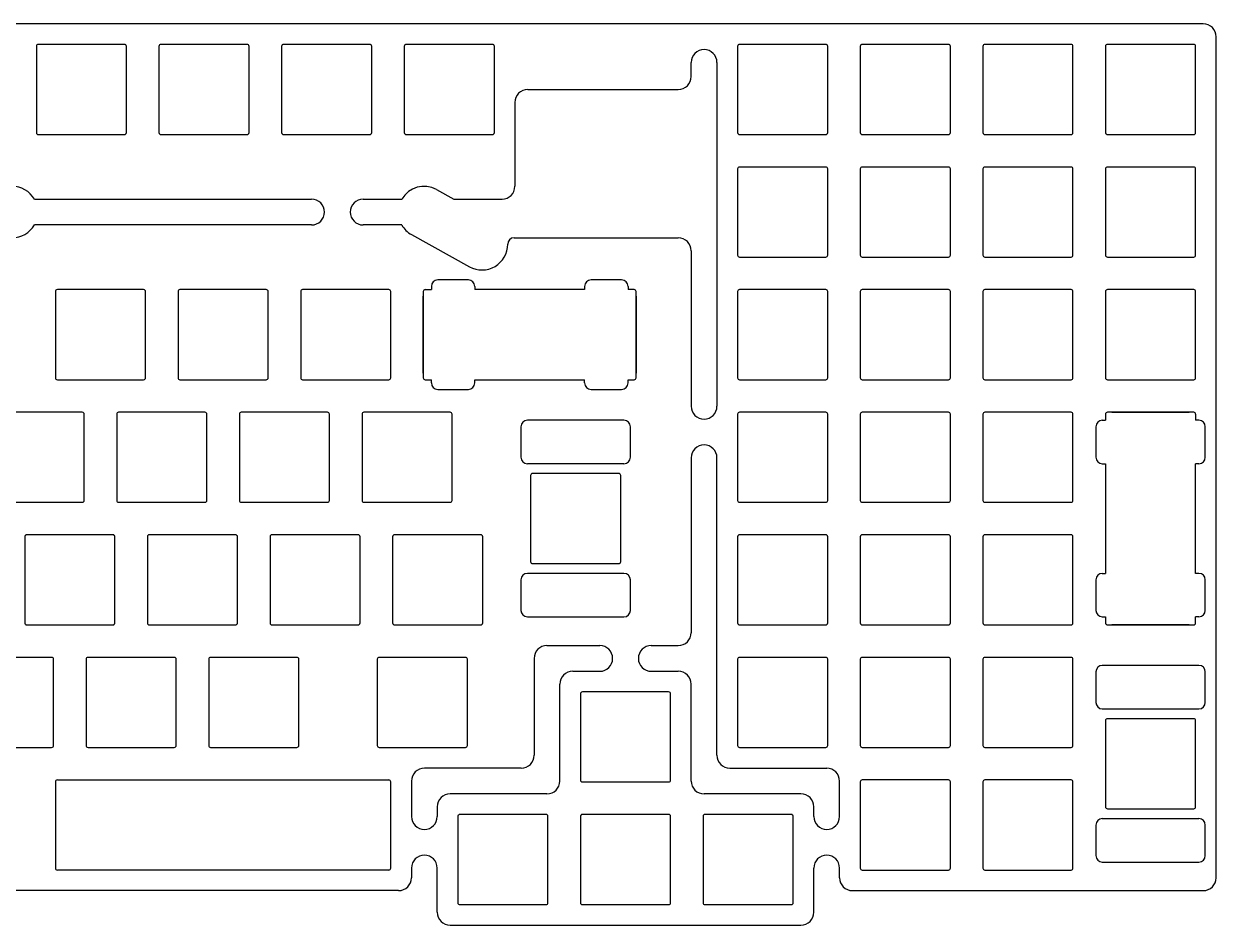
# Model space of a CAD drawing. Extents: x -1 to 373, y -139 to 1.
# Drawn here: x 188.1 to 373.3, y -139.4 to 0.7 of the extents above; entities that cross this region are included whole.
import ezdxf

# ---------------------------------------------------------------- set-up
doc = ezdxf.new("R2010")
doc.units = 0

msp = doc.modelspace()

# ---------------------------------------------------------------- linework, layer by layer
at = {"layer": 'backspace001', "color": 0}
for points in [[(250.475575, -40.62355), (251.424725, -40.62285)], [(251.424725, -40.12445), (251.424725, -40.62285)], [(257.174425, -39.12445), (252.424725, -39.12445)], [(258.174425, -40.12445), (258.174425, -40.62445)], [(275.225725, -40.62445), (258.174425, -40.62445)], [(275.225725, -40.12445), (275.225725, -40.62445)], [(280.975425, -39.12445), (276.225725, -39.12445)], [(281.975425, -40.12445), (281.975425, -40.62285)], [(282.924575, -40.62285), (281.975425, -40.62285)], [(250.174975, -53.62285), (250.174975, -41.62285)], [(283.224425, -41.62285), (283.224425, -53.62285)], [(250.475575, -54.62355), (251.424725, -54.62355)], [(251.424725, -55.12195), (251.424725, -54.62355)], [(258.174425, -54.62195), (275.225725, -54.62195)], [(258.174425, -55.12195), (258.174425, -54.62195)], [(275.225725, -55.12195), (275.225725, -54.62195)], [(281.975425, -54.62355), (282.924575, -54.62285)], [(281.975425, -55.12195), (281.975425, -54.62355)], [(252.424725, -56.12195), (257.174425, -56.12195)], [(276.225725, -56.12195), (280.975425, -56.12195)]]:
    msp.add_lwpolyline(points, dxfattribs=at)
for centre, start, end in [((252.424725, -40.12445), 90, -180), ((257.174425, -40.12445), 0, 90), ((276.225725, -40.12445), 90, -180), ((280.975425, -40.12445), 0, 90), ((252.424725, -55.12195), -180, -90), ((257.174425, -55.12195), -90, 0), ((276.225725, -55.12195), -180, -90), ((280.975425, -55.12195), -90, 0)]:
    msp.add_arc(centre, 1, start, end, dxfattribs=at)
at = {"layer": 'Enter003', "color": 0}
for points in [[(370.648675, -99.025075), (355.650475, -99.022325)], [(371.648675, -104.774775), (371.648675, -100.025075)], [(355.650475, -105.772025), (370.648675, -105.774775)], [(355.650475, -122.823325), (370.648675, -122.826075)], [(371.648675, -128.575775), (371.648675, -123.826075)], [(355.650475, -129.573025), (370.648675, -129.575775)]]:
    msp.add_lwpolyline(points, dxfattribs=at)
for centre, start, end in [((370.648675, -100.025075), 0, 90), ((370.648675, -104.774775), -90, 0), ((370.648675, -123.826075), 0, 90), ((370.648675, -128.575775), -90, 0)]:
    msp.add_arc(centre, 1, start, end, dxfattribs=at)
at = {"layer": 'Enter004', "color": 0}
for points in [[(281.34065, -60.925825), (266.34245, -60.923075)], [(265.34245, -61.923075), (265.34245, -66.672775)], [(281.34065, -67.675525), (266.34245, -67.672775)], [(281.34065, -84.726825), (266.34245, -84.724075)], [(265.34245, -85.724075), (265.34245, -90.473775)], [(266.34245, -91.473775), (281.34065, -91.476525)]]:
    msp.add_lwpolyline(points, dxfattribs=at)
for centre, start, end in [((266.34245, -61.923075), 90, -180), ((266.34245, -66.672775), -180, -90), ((266.34245, -85.724075), 90, -180), ((266.34245, -90.473775), -180, -90)]:
    msp.add_arc(centre, 1, start, end, dxfattribs=at)
at = {"layer": 'Group154', "color": 0}
for points in [[(190.062575, -2.825), (190.062575, -16.225)], [(203.762125, -2.525), (190.362575, -2.525)], [(204.062125, -16.225), (204.062125, -2.825)], [(190.362575, -16.525), (203.762125, -16.525)]]:
    msp.add_lwpolyline(points, dxfattribs=at)
for centre, start, end in [((190.362575, -2.825), 90, -180), ((203.762125, -2.825), 0, 90), ((190.362575, -16.225), -180, -90), ((203.762125, -16.225), -90, 0)]:
    msp.add_arc(centre, 0.3, start, end, dxfattribs=at)
at = {"layer": 'Group155', "color": 0}
for points in [[(228.162575, -2.825), (228.162575, -16.225)], [(241.862125, -2.525), (228.462575, -2.525)], [(242.162125, -16.225), (242.162125, -2.825)], [(228.462575, -16.525), (241.862125, -16.525)]]:
    msp.add_lwpolyline(points, dxfattribs=at)
for centre, start, end in [((228.462575, -2.825), 90, -180), ((241.862125, -2.825), 0, 90), ((228.462575, -16.225), -180, -90), ((241.862125, -16.225), -90, 0)]:
    msp.add_arc(centre, 0.3, start, end, dxfattribs=at)
at = {"layer": 'Group156', "color": 0}
for points in [[(209.112575, -2.825), (209.112575, -16.225)], [(222.812125, -2.525), (209.412575, -2.525)], [(223.112125, -16.225), (223.112125, -2.825)], [(209.412575, -16.525), (222.812125, -16.525)]]:
    msp.add_lwpolyline(points, dxfattribs=at)
for centre, start, end in [((209.412575, -2.825), 90, -180), ((222.812125, -2.825), 0, 90), ((209.412575, -16.225), -180, -90), ((222.812125, -16.225), -90, 0)]:
    msp.add_arc(centre, 0.3, start, end, dxfattribs=at)
at = {"layer": 'Group157', "color": 0}
for points in [[(247.212575, -2.825), (247.212575, -16.225)], [(260.912125, -2.525), (247.512575, -2.525)], [(261.212125, -16.225), (261.212125, -2.825)], [(247.512575, -16.525), (260.912125, -16.525)]]:
    msp.add_lwpolyline(points, dxfattribs=at)
for centre, start, end in [((247.512575, -2.825), 90, -180), ((260.912125, -2.825), 0, 90), ((247.512575, -16.225), -180, -90), ((260.912125, -16.225), -90, 0)]:
    msp.add_arc(centre, 0.3, start, end, dxfattribs=at)
at = {"layer": 'Group166', "color": 0}
for points in [[(225.772575, -40.6248), (212.373025, -40.6248)], [(212.073025, -40.9248), (212.073025, -54.3248)], [(226.072575, -54.3248), (226.072575, -40.9248)], [(212.373025, -54.6248), (225.772575, -54.6248)]]:
    msp.add_lwpolyline(points, dxfattribs=at)
for centre, start, end in [((212.373025, -40.9248), 90, -180), ((225.772575, -40.9248), 0, 90), ((212.373025, -54.3248), -180, -90), ((225.772575, -54.3248), -90, 0)]:
    msp.add_arc(centre, 0.3, start, end, dxfattribs=at)
at = {"layer": 'Group168', "color": 0}
for points in [[(206.722875, -40.6248), (193.323325, -40.6248)], [(193.023325, -40.9248), (193.023325, -54.3248)], [(207.022875, -54.3248), (207.022875, -40.9248)], [(193.323325, -54.6248), (206.722875, -54.6248)]]:
    msp.add_lwpolyline(points, dxfattribs=at)
for centre, start, end in [((193.323325, -40.9248), 90, -180), ((206.722875, -40.9248), 0, 90), ((193.323325, -54.3248), -180, -90), ((206.722875, -54.3248), -90, 0)]:
    msp.add_arc(centre, 0.3, start, end, dxfattribs=at)
at = {"layer": 'Group169', "color": 0}
for points in [[(244.824575, -40.6248), (231.425025, -40.6248)], [(231.125025, -40.9248), (231.125025, -54.3248)], [(245.124575, -54.3248), (245.124575, -40.9248)], [(231.425025, -54.6248), (244.824575, -54.6248)]]:
    msp.add_lwpolyline(points, dxfattribs=at)
for centre, start, end in [((231.425025, -40.9248), 90, -180), ((244.824575, -40.9248), 0, 90), ((231.425025, -54.3248), -180, -90), ((244.824575, -54.3248), -90, 0)]:
    msp.add_arc(centre, 0.3, start, end, dxfattribs=at)
at = {"layer": 'Group176', "color": 0}
for points in [[(221.598025, -59.9748), (221.598025, -73.3748)], [(235.297575, -59.6748), (221.898025, -59.6748)], [(235.597575, -73.3748), (235.597575, -59.9748)], [(221.898025, -73.6748), (235.297575, -73.6748)]]:
    msp.add_lwpolyline(points, dxfattribs=at)
for centre, start, end in [((221.898025, -59.9748), 90, -180), ((235.297575, -59.9748), 0, 90), ((221.898025, -73.3748), -180, -90), ((235.297575, -73.3748), -90, 0)]:
    msp.add_arc(centre, 0.3, start, end, dxfattribs=at)
at = {"layer": 'Group182', "color": 0}
for points in [[(202.548325, -59.9748), (202.548325, -73.3748)], [(216.247875, -59.6748), (202.848325, -59.6748)], [(216.547875, -73.3748), (216.547875, -59.9748)], [(202.848325, -73.6748), (216.247875, -73.6748)]]:
    msp.add_lwpolyline(points, dxfattribs=at)
for centre, start, end in [((202.848325, -59.9748), 90, -180), ((216.247875, -59.9748), 0, 90), ((202.848325, -73.3748), -180, -90), ((216.247875, -73.3748), -90, 0)]:
    msp.add_arc(centre, 0.3, start, end, dxfattribs=at)
at = {"layer": 'Group183', "color": 0}
for points in [[(240.650025, -59.9748), (240.650025, -73.3748)], [(254.349575, -59.6748), (240.950025, -59.6748)], [(254.649575, -73.3748), (254.649575, -59.9748)], [(240.950025, -73.6748), (254.349575, -73.6748)]]:
    msp.add_lwpolyline(points, dxfattribs=at)
for centre, start, end in [((240.950025, -59.9748), 90, -180), ((254.349575, -59.9748), 0, 90), ((240.950025, -73.3748), -180, -90), ((254.349575, -73.3748), -90, 0)]:
    msp.add_arc(centre, 0.3, start, end, dxfattribs=at)
at = {"layer": 'Group184', "color": 0}
for points in [[(197.199275, -59.6748), (183.799725, -59.6748)], [(197.499275, -73.3748), (197.499275, -59.9748)], [(183.799725, -73.6748), (197.199275, -73.6748)]]:
    msp.add_lwpolyline(points, dxfattribs=at)
for centre, start, end in [((197.199275, -59.9748), 0, 90), ((197.199275, -73.3748), -90, 0)]:
    msp.add_arc(centre, 0.3, start, end, dxfattribs=at)
at = {"layer": 'Group189', "color": 0}
for points in [[(188.262225, -79.0248), (188.262225, -92.4248)], [(201.961775, -78.7248), (188.562225, -78.7248)], [(202.261775, -92.4248), (202.261775, -79.0248)], [(188.562225, -92.7248), (201.961775, -92.7248)]]:
    msp.add_lwpolyline(points, dxfattribs=at)
for centre, start, end in [((188.562225, -79.0248), 90, -180), ((201.961775, -79.0248), 0, 90), ((188.562225, -92.4248), -180, -90), ((201.961775, -92.4248), -90, 0)]:
    msp.add_arc(centre, 0.3, start, end, dxfattribs=at)
at = {"layer": 'Group192', "color": 0}
for points in [[(207.310825, -79.0248), (207.310825, -92.4248)], [(221.010375, -78.7248), (207.610825, -78.7248)], [(221.310375, -92.4248), (221.310375, -79.0248)], [(207.610825, -92.7248), (221.010375, -92.7248)]]:
    msp.add_lwpolyline(points, dxfattribs=at)
for centre, start, end in [((207.610825, -79.0248), 90, -180), ((221.010375, -79.0248), 0, 90), ((207.610825, -92.4248), -180, -90), ((221.010375, -92.4248), -90, 0)]:
    msp.add_arc(centre, 0.3, start, end, dxfattribs=at)
at = {"layer": 'Group196', "color": 0}
for points in [[(226.360525, -79.0248), (226.360525, -92.4248)], [(240.060075, -78.7248), (226.660525, -78.7248)], [(240.360075, -92.4248), (240.360075, -79.0248)], [(226.660525, -92.7248), (240.060075, -92.7248)]]:
    msp.add_lwpolyline(points, dxfattribs=at)
for centre, start, end in [((226.660525, -79.0248), 90, -180), ((240.060075, -79.0248), 0, 90), ((226.660525, -92.4248), -180, -90), ((240.060075, -92.4248), -90, 0)]:
    msp.add_arc(centre, 0.3, start, end, dxfattribs=at)
at = {"layer": 'Group205', "color": 0}
for points in [[(192.436775, -97.774), (179.037225, -97.774)], [(192.736775, -111.474), (192.736775, -98.074)], [(179.037225, -111.774), (192.436775, -111.774)]]:
    msp.add_lwpolyline(points, dxfattribs=at)
for centre, start, end in [((192.436775, -98.074), 0, 90), ((192.436775, -111.474), -90, 0)]:
    msp.add_arc(centre, 0.3, start, end, dxfattribs=at)
at = {"layer": 'Group206', "color": 0}
for points in [[(216.835825, -98.074), (216.835825, -111.474)], [(230.535375, -97.774), (217.135825, -97.774)], [(230.835375, -111.474), (230.835375, -98.074)], [(217.135825, -111.774), (230.535375, -111.774)]]:
    msp.add_lwpolyline(points, dxfattribs=at)
for centre, start, end in [((217.135825, -98.074), 90, -180), ((230.535375, -98.074), 0, 90), ((217.135825, -111.474), -180, -90), ((230.535375, -111.474), -90, 0)]:
    msp.add_arc(centre, 0.3, start, end, dxfattribs=at)
at = {"layer": 'Group208', "color": 0}
for points in [[(197.787225, -98.074), (197.787225, -111.474)], [(211.486775, -97.774), (198.087225, -97.774)], [(211.786775, -111.474), (211.786775, -98.074)], [(198.087225, -111.774), (211.486775, -111.774)]]:
    msp.add_lwpolyline(points, dxfattribs=at)
for centre, start, end in [((198.087225, -98.074), 90, -180), ((211.486775, -98.074), 0, 90), ((198.087225, -111.474), -180, -90), ((211.486775, -111.474), -90, 0)]:
    msp.add_arc(centre, 0.3, start, end, dxfattribs=at)
at = {"layer": 'Group211', "color": 0}
for points in [[(243.031575, -98.074), (243.031575, -111.474)], [(256.731125, -97.774), (243.331575, -97.774)], [(257.031125, -111.474), (257.031125, -98.074)], [(243.331575, -111.774), (256.731125, -111.774)]]:
    msp.add_lwpolyline(points, dxfattribs=at)
for centre, start, end in [((243.331575, -98.074), 90, -180), ((256.731125, -98.074), 0, 90), ((243.331575, -111.474), -180, -90), ((256.731125, -111.474), -90, 0)]:
    msp.add_arc(centre, 0.3, start, end, dxfattribs=at)
at = {"layer": 'Group216', "color": 0}
for points in [[(274.587575, -103.43725), (274.587575, -116.83725)], [(288.287125, -103.13725), (274.887575, -103.13725)], [(288.587125, -116.83725), (288.587125, -103.43725)], [(274.887575, -117.13725), (288.287125, -117.13725)]]:
    msp.add_lwpolyline(points, dxfattribs=at)
for centre, start, end in [((274.887575, -103.43725), 90, -180), ((288.287125, -103.43725), 0, 90), ((274.887575, -116.83725), -180, -90), ((288.287125, -116.83725), -90, 0)]:
    msp.add_arc(centre, 0.3, start, end, dxfattribs=at)
at = {"layer": 'Group217', "color": 0}
for points in [[(269.237125, -122.18726), (255.837575, -122.18726)], [(255.537575, -122.48726), (255.537575, -135.88726)], [(269.537125, -135.88726), (269.537125, -122.48726)], [(255.837575, -136.18726), (269.237125, -136.18726)]]:
    msp.add_lwpolyline(points, dxfattribs=at)
for centre, start, end in [((255.837575, -122.48726), 90, -180), ((269.237125, -122.48726), 0, 90), ((255.837575, -135.88726), -180, -90), ((269.237125, -135.88726), -90, 0)]:
    msp.add_arc(centre, 0.3, start, end, dxfattribs=at)
at = {"layer": 'Group218', "color": 0}
for points in [[(288.287125, -122.18726), (274.887575, -122.18726)], [(274.587575, -122.48726), (274.587575, -135.88726)], [(288.587125, -135.88726), (288.587125, -122.48726)], [(274.887575, -136.18726), (288.287125, -136.18726)]]:
    msp.add_lwpolyline(points, dxfattribs=at)
for centre, start, end in [((274.887575, -122.48726), 90, -180), ((288.287125, -122.48726), 0, 90), ((274.887575, -135.88726), -180, -90), ((288.287125, -135.88726), -90, 0)]:
    msp.add_arc(centre, 0.3, start, end, dxfattribs=at)
at = {"layer": 'Group219', "color": 0}
for points in [[(307.337125, -122.18726), (293.937575, -122.18726)], [(293.637575, -122.48726), (293.637575, -135.88726)], [(307.637125, -135.88726), (307.637125, -122.48726)], [(293.937575, -136.18726), (307.337125, -136.18726)]]:
    msp.add_lwpolyline(points, dxfattribs=at)
for centre, start, end in [((293.937575, -122.48726), 90, -180), ((307.337125, -122.48726), 0, 90), ((293.937575, -135.88726), -180, -90), ((307.337125, -135.88726), -90, 0)]:
    msp.add_arc(centre, 0.3, start, end, dxfattribs=at)
at = {"layer": 'Group224', "color": 0}
for points in [[(193.025575, -117.12406), (193.025575, -130.52406)], [(193.325575, -116.82406), (244.824575, -116.82406)], [(245.124575, -130.52406), (245.124575, -117.12406)], [(244.824575, -130.82406), (193.325575, -130.82406)]]:
    msp.add_lwpolyline(points, dxfattribs=at)
for centre, start, end in [((193.325575, -117.12406), 90, -180), ((244.824575, -117.12406), 0, 90), ((193.325575, -130.52406), -180, -90), ((244.824575, -130.52406), -90, 0)]:
    msp.add_arc(centre, 0.3, start, end, dxfattribs=at)
at = {"layer": 'Group225', "color": 0}
for points in [[(299.000575, -2.825), (299.000575, -16.225)], [(312.700125, -2.525), (299.300575, -2.525)], [(313.000125, -16.225), (313.000125, -2.825)], [(299.300575, -16.525), (312.700125, -16.525)]]:
    msp.add_lwpolyline(points, dxfattribs=at)
for centre, start, end in [((299.300575, -2.825), 90, -180), ((312.700125, -2.825), 0, 90), ((299.300575, -16.225), -180, -90), ((312.700125, -16.225), -90, 0)]:
    msp.add_arc(centre, 0.3, start, end, dxfattribs=at)
at = {"layer": 'Group226', "color": 0}
for points in [[(318.050575, -2.825), (318.050575, -16.225)], [(331.750125, -2.525), (318.350575, -2.525)], [(332.050125, -16.225), (332.050125, -2.825)], [(318.350575, -16.525), (331.750125, -16.525)]]:
    msp.add_lwpolyline(points, dxfattribs=at)
for centre, start, end in [((318.350575, -2.825), 90, -180), ((331.750125, -2.825), 0, 90), ((318.350575, -16.225), -180, -90), ((331.750125, -16.225), -90, 0)]:
    msp.add_arc(centre, 0.3, start, end, dxfattribs=at)
at = {"layer": 'Group227', "color": 0}
for points in [[(337.100575, -2.825), (337.100575, -16.225)], [(350.800125, -2.525), (337.400575, -2.525)], [(351.100125, -16.225), (351.100125, -2.825)], [(337.400575, -16.525), (350.800125, -16.525)]]:
    msp.add_lwpolyline(points, dxfattribs=at)
for centre, start, end in [((337.400575, -2.825), 90, -180), ((350.800125, -2.825), 0, 90), ((337.400575, -16.225), -180, -90), ((350.800125, -16.225), -90, 0)]:
    msp.add_arc(centre, 0.3, start, end, dxfattribs=at)
at = {"layer": 'Group228', "color": 0}
for points in [[(356.151575, -2.825), (356.151575, -16.225)], [(369.851125, -2.525), (356.451575, -2.525)], [(370.151125, -16.225), (370.151125, -2.825)], [(356.451575, -16.525), (369.851125, -16.525)]]:
    msp.add_lwpolyline(points, dxfattribs=at)
for centre, start, end in [((356.451575, -2.825), 90, -180), ((369.851125, -2.825), 0, 90), ((356.451575, -16.225), -180, -90), ((369.851125, -16.225), -90, 0)]:
    msp.add_arc(centre, 0.3, start, end, dxfattribs=at)
at = {"layer": 'Group229', "color": 0}
for points in [[(337.100575, -21.875), (337.100575, -35.275)], [(350.800125, -21.575), (337.400575, -21.575)], [(351.100125, -35.275), (351.100125, -21.875)], [(337.400575, -35.575), (350.800125, -35.575)]]:
    msp.add_lwpolyline(points, dxfattribs=at)
for centre, start, end in [((337.400575, -21.875), 90, -180), ((350.800125, -21.875), 0, 90), ((337.400575, -35.275), -180, -90), ((350.800125, -35.275), -90, 0)]:
    msp.add_arc(centre, 0.3, start, end, dxfattribs=at)
at = {"layer": 'Group230', "color": 0}
for points in [[(299.000575, -21.875), (299.000575, -35.275)], [(312.700125, -21.575), (299.300575, -21.575)], [(313.000125, -35.275), (313.000125, -21.875)], [(299.300575, -35.575), (312.700125, -35.575)]]:
    msp.add_lwpolyline(points, dxfattribs=at)
for centre, start, end in [((299.300575, -21.875), 90, -180), ((312.700125, -21.875), 0, 90), ((299.300575, -35.275), -180, -90), ((312.700125, -35.275), -90, 0)]:
    msp.add_arc(centre, 0.3, start, end, dxfattribs=at)
at = {"layer": 'Group231', "color": 0}
for points in [[(356.151575, -21.875), (356.151575, -35.275)], [(369.851125, -21.575), (356.451575, -21.575)], [(370.151125, -35.275), (370.151125, -21.875)], [(356.451575, -35.575), (369.851125, -35.575)]]:
    msp.add_lwpolyline(points, dxfattribs=at)
for centre, start, end in [((356.451575, -21.875), 90, -180), ((369.851125, -21.875), 0, 90), ((356.451575, -35.275), -180, -90), ((369.851125, -35.275), -90, 0)]:
    msp.add_arc(centre, 0.3, start, end, dxfattribs=at)
at = {"layer": 'Group232', "color": 0}
for points in [[(318.050575, -21.875), (318.050575, -35.275)], [(331.750125, -21.575), (318.350575, -21.575)], [(332.050125, -35.275), (332.050125, -21.875)], [(318.350575, -35.575), (331.750125, -35.575)]]:
    msp.add_lwpolyline(points, dxfattribs=at)
for centre, start, end in [((318.350575, -21.875), 90, -180), ((331.750125, -21.875), 0, 90), ((318.350575, -35.275), -180, -90), ((331.750125, -35.275), -90, 0)]:
    msp.add_arc(centre, 0.3, start, end, dxfattribs=at)
at = {"layer": 'Group233', "color": 0}
for points in [[(350.800125, -40.6248), (337.400575, -40.6248)], [(337.100575, -40.9248), (337.100575, -54.3248)], [(351.100125, -54.3248), (351.100125, -40.9248)], [(337.400575, -54.6248), (350.800125, -54.6248)]]:
    msp.add_lwpolyline(points, dxfattribs=at)
for centre, start, end in [((337.400575, -40.9248), 90, -180), ((350.800125, -40.9248), 0, 90), ((337.400575, -54.3248), -180, -90), ((350.800125, -54.3248), -90, 0)]:
    msp.add_arc(centre, 0.3, start, end, dxfattribs=at)
at = {"layer": 'Group234', "color": 0}
for points in [[(312.700125, -40.6248), (299.300575, -40.6248)], [(299.000575, -40.9248), (299.000575, -54.3248)], [(313.000125, -54.3248), (313.000125, -40.9248)], [(299.300575, -54.6248), (312.700125, -54.6248)]]:
    msp.add_lwpolyline(points, dxfattribs=at)
for centre, start, end in [((299.300575, -40.9248), 90, -180), ((312.700125, -40.9248), 0, 90), ((299.300575, -54.3248), -180, -90), ((312.700125, -54.3248), -90, 0)]:
    msp.add_arc(centre, 0.3, start, end, dxfattribs=at)
at = {"layer": 'Group235', "color": 0}
for points in [[(369.851125, -40.6248), (356.451575, -40.6248)], [(356.151575, -40.9248), (356.151575, -54.3248)], [(370.151125, -54.3248), (370.151125, -40.9248)], [(356.451575, -54.6248), (369.851125, -54.6248)]]:
    msp.add_lwpolyline(points, dxfattribs=at)
for centre, start, end in [((356.451575, -40.9248), 90, -180), ((369.851125, -40.9248), 0, 90), ((356.451575, -54.3248), -180, -90), ((369.851125, -54.3248), -90, 0)]:
    msp.add_arc(centre, 0.3, start, end, dxfattribs=at)
at = {"layer": 'Group236', "color": 0}
for points in [[(331.750125, -40.6248), (318.350575, -40.6248)], [(318.050575, -40.9248), (318.050575, -54.3248)], [(332.050125, -54.3248), (332.050125, -40.9248)], [(318.350575, -54.6248), (331.750125, -54.6248)]]:
    msp.add_lwpolyline(points, dxfattribs=at)
for centre, start, end in [((318.350575, -40.9248), 90, -180), ((331.750125, -40.9248), 0, 90), ((318.350575, -54.3248), -180, -90), ((331.750125, -54.3248), -90, 0)]:
    msp.add_arc(centre, 0.3, start, end, dxfattribs=at)
at = {"layer": 'Group237', "color": 0}
for points in [[(337.100575, -59.9748), (337.100575, -73.3748)], [(350.800125, -59.6748), (337.400575, -59.6748)], [(351.100125, -73.3748), (351.100125, -59.9748)], [(337.400575, -73.6748), (350.800125, -73.6748)]]:
    msp.add_lwpolyline(points, dxfattribs=at)
for centre, start, end in [((337.400575, -59.9748), 90, -180), ((350.800125, -59.9748), 0, 90), ((337.400575, -73.3748), -180, -90), ((350.800125, -73.3748), -90, 0)]:
    msp.add_arc(centre, 0.3, start, end, dxfattribs=at)
at = {"layer": 'Group238', "color": 0}
for points in [[(299.000575, -59.9748), (299.000575, -73.3748)], [(312.700125, -59.6748), (299.300575, -59.6748)], [(313.000125, -73.3748), (313.000125, -59.9748)], [(299.300575, -73.6748), (312.700125, -73.6748)]]:
    msp.add_lwpolyline(points, dxfattribs=at)
for centre, start, end in [((299.300575, -59.9748), 90, -180), ((312.700125, -59.9748), 0, 90), ((299.300575, -73.3748), -180, -90), ((312.700125, -73.3748), -90, 0)]:
    msp.add_arc(centre, 0.3, start, end, dxfattribs=at)
at = {"layer": 'Group239', "color": 0}
for points in [[(318.050575, -59.9748), (318.050575, -73.3748)], [(331.750125, -59.6748), (318.350575, -59.6748)], [(332.050125, -73.3748), (332.050125, -59.9748)], [(318.350575, -73.6748), (331.750125, -73.6748)]]:
    msp.add_lwpolyline(points, dxfattribs=at)
for centre, start, end in [((318.350575, -59.9748), 90, -180), ((331.750125, -59.9748), 0, 90), ((318.350575, -73.3748), -180, -90), ((331.750125, -73.3748), -90, 0)]:
    msp.add_arc(centre, 0.3, start, end, dxfattribs=at)
at = {"layer": 'Group240', "color": 0}
for points in [[(318.050575, -79.0248), (318.050575, -92.4248)], [(331.750125, -78.7248), (318.350575, -78.7248)], [(332.050125, -92.4248), (332.050125, -79.0248)], [(318.350575, -92.7248), (331.750125, -92.7248)]]:
    msp.add_lwpolyline(points, dxfattribs=at)
for centre, start, end in [((318.350575, -79.0248), 90, -180), ((331.750125, -79.0248), 0, 90), ((318.350575, -92.4248), -180, -90), ((331.750125, -92.4248), -90, 0)]:
    msp.add_arc(centre, 0.3, start, end, dxfattribs=at)
at = {"layer": 'Group241', "color": 0}
for points in [[(299.000575, -79.0248), (299.000575, -92.4248)], [(312.700125, -78.7248), (299.300575, -78.7248)], [(313.000125, -92.4248), (313.000125, -79.0248)], [(299.300575, -92.7248), (312.700125, -92.7248)]]:
    msp.add_lwpolyline(points, dxfattribs=at)
for centre, start, end in [((299.300575, -79.0248), 90, -180), ((312.700125, -79.0248), 0, 90), ((299.300575, -92.4248), -180, -90), ((312.700125, -92.4248), -90, 0)]:
    msp.add_arc(centre, 0.3, start, end, dxfattribs=at)
at = {"layer": 'Group242', "color": 0}
for points in [[(337.100575, -79.0248), (337.100575, -92.4248)], [(350.800125, -78.7248), (337.400575, -78.7248)], [(351.100125, -92.4248), (351.100125, -79.0248)], [(337.400575, -92.7248), (350.800125, -92.7248)]]:
    msp.add_lwpolyline(points, dxfattribs=at)
for centre, start, end in [((337.400575, -79.0248), 90, -180), ((350.800125, -79.0248), 0, 90), ((337.400575, -92.4248), -180, -90), ((350.800125, -92.4248), -90, 0)]:
    msp.add_arc(centre, 0.3, start, end, dxfattribs=at)
at = {"layer": 'Group243', "color": 0}
for points in [[(337.100575, -98.074), (337.100575, -111.474)], [(350.800125, -97.774), (337.400575, -97.774)], [(351.100125, -111.474), (351.100125, -98.074)], [(337.400575, -111.774), (350.800125, -111.774)]]:
    msp.add_lwpolyline(points, dxfattribs=at)
for centre, start, end in [((337.400575, -98.074), 90, -180), ((350.800125, -98.074), 0, 90), ((337.400575, -111.474), -180, -90), ((350.800125, -111.474), -90, 0)]:
    msp.add_arc(centre, 0.3, start, end, dxfattribs=at)
at = {"layer": 'Group244', "color": 0}
for points in [[(299.000575, -98.074), (299.000575, -111.474)], [(312.700125, -97.774), (299.300575, -97.774)], [(313.000125, -111.474), (313.000125, -98.074)], [(299.300575, -111.774), (312.700125, -111.774)]]:
    msp.add_lwpolyline(points, dxfattribs=at)
for centre, start, end in [((299.300575, -98.074), 90, -180), ((312.700125, -98.074), 0, 90), ((299.300575, -111.474), -180, -90), ((312.700125, -111.474), -90, 0)]:
    msp.add_arc(centre, 0.3, start, end, dxfattribs=at)
at = {"layer": 'Group245', "color": 0}
for points in [[(318.050575, -98.074), (318.050575, -111.474)], [(331.750125, -97.774), (318.350575, -97.774)], [(332.050125, -111.474), (332.050125, -98.074)], [(318.350575, -111.774), (331.750125, -111.774)]]:
    msp.add_lwpolyline(points, dxfattribs=at)
for centre, start, end in [((318.350575, -98.074), 90, -180), ((331.750125, -98.074), 0, 90), ((318.350575, -111.474), -180, -90), ((331.750125, -111.474), -90, 0)]:
    msp.add_arc(centre, 0.3, start, end, dxfattribs=at)
at = {"layer": 'Group246', "color": 0}
for points in [[(318.050575, -117.12406), (318.050575, -130.52406)], [(331.750125, -116.82406), (318.350575, -116.82406)], [(332.050125, -130.52406), (332.050125, -117.12406)], [(318.350575, -130.82406), (331.750125, -130.82406)]]:
    msp.add_lwpolyline(points, dxfattribs=at)
for centre, start, end in [((318.350575, -117.12406), 90, -180), ((331.750125, -117.12406), 0, 90), ((318.350575, -130.52406), -180, -90), ((331.750125, -130.52406), -90, 0)]:
    msp.add_arc(centre, 0.3, start, end, dxfattribs=at)
at = {"layer": 'Group247', "color": 0}
for points in [[(337.100575, -117.12406), (337.100575, -130.52406)], [(350.800125, -116.82406), (337.400575, -116.82406)], [(351.100125, -130.52406), (351.100125, -117.12406)], [(337.400575, -130.82406), (350.800125, -130.82406)]]:
    msp.add_lwpolyline(points, dxfattribs=at)
for centre, start, end in [((337.400575, -117.12406), 90, -180), ((350.800125, -117.12406), 0, 90), ((337.400575, -130.52406), -180, -90), ((350.800125, -130.52406), -90, 0)]:
    msp.add_arc(centre, 0.3, start, end, dxfattribs=at)
at = {"layer": 'Group248', "color": 0}
for points in [[(369.849875, -59.67435), (356.449875, -59.67435)], [(356.450575, -92.72335), (369.850575, -92.72335)]]:
    msp.add_lwpolyline(points, dxfattribs=at)
for centre, start, end in [((356.449875, -59.97435), 90, -180), ((369.849875, -59.97435), 0, 90), ((356.450575, -92.42335), -180, -90), ((369.850575, -92.42335), -90, 0)]:
    msp.add_arc(centre, 0.3, start, end, dxfattribs=at)
at = {"layer": 'Group254', "color": 0}
for points in [[(369.849575, -107.299275), (356.449575, -107.299275)], [(356.149575, -107.599275), (356.149575, -120.998825)], [(370.149575, -120.998825), (370.149575, -107.599275)], [(356.449575, -121.298825), (369.849575, -121.298825)]]:
    msp.add_lwpolyline(points, dxfattribs=at)
for centre, start, end in [((356.449575, -107.599275), 90, -180), ((369.849575, -107.599275), 0, 90), ((356.449575, -120.998825), -180, -90), ((369.849575, -120.998825), -90, 0)]:
    msp.add_arc(centre, 0.3, start, end, dxfattribs=at)
at = {"layer": 'Group255', "color": 0}
msp.add_lwpolyline([(354.650475, -100.022325), (354.650475, -104.772025)], dxfattribs=at)
for centre, start, end in [((355.650475, -100.022325), 90, -180), ((355.650475, -104.772025), -180, -90)]:
    msp.add_arc(centre, 1, start, end, dxfattribs=at)
at = {"layer": 'Group256', "color": 0}
msp.add_lwpolyline([(354.650475, -123.823325), (354.650475, -128.573025)], dxfattribs=at)
for centre, start, end in [((355.650475, -123.823325), 90, -180), ((355.650475, -128.573025), -180, -90)]:
    msp.add_arc(centre, 1, start, end, dxfattribs=at)
at = {"layer": 'Group259', "color": 0}
for points in [[(250.175575, -40.92355), (250.175575, -54.32355)], [(283.224575, -54.32285), (283.224575, -40.92285)]]:
    msp.add_lwpolyline(points, dxfattribs=at)
for centre, start, end in [((250.475575, -40.92355), 90, -180), ((282.924575, -40.92285), 0, 90), ((250.475575, -54.32355), -180, -90), ((282.924575, -54.32285), -90, 0)]:
    msp.add_arc(centre, 0.3, start, end, dxfattribs=at)
at = {"layer": 'Group265', "color": 0}
msp.add_lwpolyline([(282.34065, -66.675525), (282.34065, -61.925825)], dxfattribs=at)
for centre, start, end in [((281.34065, -61.925825), 0, 90), ((281.34065, -66.675525), -90, 0)]:
    msp.add_arc(centre, 1, start, end, dxfattribs=at)
at = {"layer": 'Group266', "color": 0}
msp.add_lwpolyline([(282.34065, -90.476525), (282.34065, -85.726825)], dxfattribs=at)
for centre, start, end in [((281.34065, -85.726825), 0, 90), ((281.34065, -90.476525), -90, 0)]:
    msp.add_arc(centre, 1, start, end, dxfattribs=at)
at = {"layer": 'Group267', "color": 0}
for points in [[(266.84155, -69.500025), (266.84155, -82.899575)], [(280.54155, -69.200025), (267.14155, -69.200025)], [(280.84155, -82.899575), (280.84155, -69.500025)], [(267.14155, -83.199575), (280.54155, -83.199575)]]:
    msp.add_lwpolyline(points, dxfattribs=at)
for centre, start, end in [((267.14155, -69.500025), 90, -180), ((280.54155, -69.500025), 0, 90), ((267.14155, -82.899575), -180, -90), ((280.54155, -82.899575), -90, 0)]:
    msp.add_arc(centre, 0.3, start, end, dxfattribs=at)
at = {"layer": 'Group268', "color": 0}
for points in [[(245.410525, -79.0248), (245.410525, -92.4248)], [(259.110075, -78.7248), (245.710525, -78.7248)], [(259.410075, -92.4248), (259.410075, -79.0248)], [(245.710525, -92.7248), (259.110075, -92.7248)]]:
    msp.add_lwpolyline(points, dxfattribs=at)
for centre, start, end in [((245.710525, -79.0248), 90, -180), ((259.110075, -79.0248), 0, 90), ((245.710525, -92.4248), -180, -90), ((259.110075, -92.4248), -90, 0)]:
    msp.add_arc(centre, 0.3, start, end, dxfattribs=at)
at = {"layer": 'Plate-border', "color": 0}
for points in [[(371.3402, 0.675), (1.325225, 0.675)], [(373.3402, -132.02452), (373.3402, -1.325)], [(291.787575, -7.525), (291.787575, -5.325)], [(295.787575, -5.325), (295.787575, -58.75625)], [(266.398512, -9.525), (289.787575, -9.525)], [(264.398512, -11.525), (264.398512, -24.575)], [(252.230147, -25.078371), (254.924079, -26.575)], [(189.751677, -26.575), (232.823473, -26.575)], [(240.823473, -26.575), (246.823473, -26.575)], [(254.924079, -26.575), (262.398512, -26.575)], [(232.823473, -30.575), (189.751677, -30.575)], [(246.823473, -30.575), (240.823473, -30.575)], [(248.345003, -32.071629), (257.345003, -37.071629)], [(264.287575, -32.575), (289.787575, -32.575)], [(291.787575, -34.575), (291.787575, -58.75625)], [(291.787575, -66.75625), (291.787575, -93.9375)], [(295.787575, -112.9875), (295.787575, -66.75625)], [(269.387575, -95.9375), (277.587575, -95.9375)], [(285.587575, -95.9375), (289.787575, -95.9375)], [(267.387575, -97.9375), (267.387575, -112.9875)], [(273.387575, -99.9375), (277.587575, -99.9375)], [(285.587575, -99.9375), (289.787575, -99.9375)], [(271.387575, -116.9875), (271.387575, -101.9375)], [(291.787575, -116.9875), (291.787575, -101.9375)], [(265.387575, -114.9875), (250.337575, -114.9875)], [(297.787575, -114.9875), (312.837575, -114.9875)], [(248.337575, -116.9875), (248.337575, -122.50532)], [(314.837575, -122.50532), (314.837575, -116.9875)], [(269.387575, -118.9875), (254.337575, -118.9875)], [(308.837575, -118.9875), (293.787575, -118.9875)], [(252.337575, -120.9875), (252.337575, -122.50532)], [(310.837575, -122.50532), (310.837575, -120.9875)], [(248.337575, -130.50532), (248.337575, -132.02314)], [(252.337575, -137.38702), (252.337575, -130.50532)], [(310.837575, -137.38702), (310.837575, -130.50532)], [(314.837575, -132.02452), (314.837575, -130.50532)], [(246.337575, -134.02314), (1.325225, -134.02314)], [(316.837575, -134.02452), (371.3402, -134.02452)], [(254.337575, -139.38702), (308.837575, -139.38702)]]:
    msp.add_lwpolyline(points, dxfattribs=at)
for centre, radius, start, end in [((371.3402, -1.325), 2, 0, 90), ((293.787575, -5.325), 2, 0, -180), ((289.787575, -7.525), 2, -90, 0), ((266.398512, -11.525), 2, 90, -180), ((186.287575, -28.575), 4, 30, 150), ((250.287575, -28.575), 4, 60.94539589, 150), ((262.398512, -24.575), 2, -90, 0), ((232.823473, -28.575), 2, -90, 90), ((240.823473, -28.575), 2, 90, -90), ((186.287575, -28.575), 4, -150, -30), ((250.287575, -28.575), 4, -150, -119.0546041), ((264.287575, -33.575), 1, 90, -180), ((289.787575, -34.575), 2, 0, 90), ((259.287575, -33.575), 4, -119.0546041, 0), ((293.787575, -58.75625), 2, -180, 0), ((293.787575, -66.75625), 2, 0, -180), ((289.787575, -93.9375), 2, -90, 0), ((269.387575, -97.9375), 2, 90, -180), ((277.587575, -97.9375), 2, -90, 90), ((285.587575, -97.9375), 2, 90, -90), ((273.387575, -101.9375), 2, 90, -180), ((289.787575, -101.9375), 2, 0, 90), ((265.387575, -112.9875), 2, -90, 0), ((297.787575, -112.9875), 2, -180, -90), ((250.337575, -116.9875), 2, 90, -180), ((312.837575, -116.9875), 2, 0, 90), ((269.387575, -116.9875), 2, -90, 0), ((293.787575, -116.9875), 2, -180, -90), ((254.337575, -120.9875), 2, 90, -180), ((308.837575, -120.9875), 2, 0, 90), ((250.337575, -122.50532), 2, -180, 0), ((312.837575, -122.50532), 2, -180, 0), ((250.337575, -130.50532), 2, 0, -180), ((312.837575, -130.50532), 2, 0, -180), ((246.337575, -132.02314), 2, -90, 0), ((316.837575, -132.02452), 2, -180, -90), ((371.3402, -132.02452), 2, -90, 0), ((254.337575, -137.38702), 2, -180, -90), ((308.837575, -137.38702), 2, -90, 0)]:
    msp.add_arc(centre, radius, start, end, dxfattribs=at)
at = {"layer": 'plus', "color": 0}
for points in [[(355.651475, -60.9235), (356.149875, -60.9235)], [(356.149875, -59.97435), (356.149875, -60.9235)], [(357.150575, -59.67375), (369.150575, -59.67375)], [(370.149875, -59.97435), (370.150575, -60.9235)], [(370.648975, -60.9235), (370.150575, -60.9235)], [(354.651475, -61.9235), (354.651475, -66.6732)], [(371.648975, -66.6732), (371.648975, -61.9235)], [(355.651475, -67.6732), (356.151475, -67.6732)], [(356.151475, -67.6732), (356.151475, -84.7245)], [(370.648975, -67.6732), (370.148975, -67.6732)], [(370.148975, -84.7245), (370.148975, -67.6732)], [(355.651475, -84.7245), (356.151475, -84.7245)], [(370.648975, -84.7245), (370.148975, -84.7245)], [(354.651475, -85.7245), (354.651475, -90.4742)], [(371.648975, -90.4742), (371.648975, -85.7245)], [(355.651475, -91.4742), (356.149875, -91.4742)], [(356.149875, -91.4742), (356.150575, -92.42335)], [(370.648975, -91.4742), (370.150575, -91.4742)], [(370.150575, -92.42335), (370.150575, -91.4742)], [(369.150575, -92.7232), (357.150575, -92.7232)]]:
    msp.add_lwpolyline(points, dxfattribs=at)
for centre, start, end in [((355.651475, -61.9235), 90, -180), ((370.648975, -61.9235), 0, 90), ((355.651475, -66.6732), -180, -90), ((370.648975, -66.6732), -90, 0), ((355.651475, -85.7245), 90, -180), ((370.648975, -85.7245), 0, 90), ((355.651475, -90.4742), -180, -90), ((370.648975, -90.4742), -90, 0)]:
    msp.add_arc(centre, 1, start, end, dxfattribs=at)

doc.saveas('drawing.dxf')
